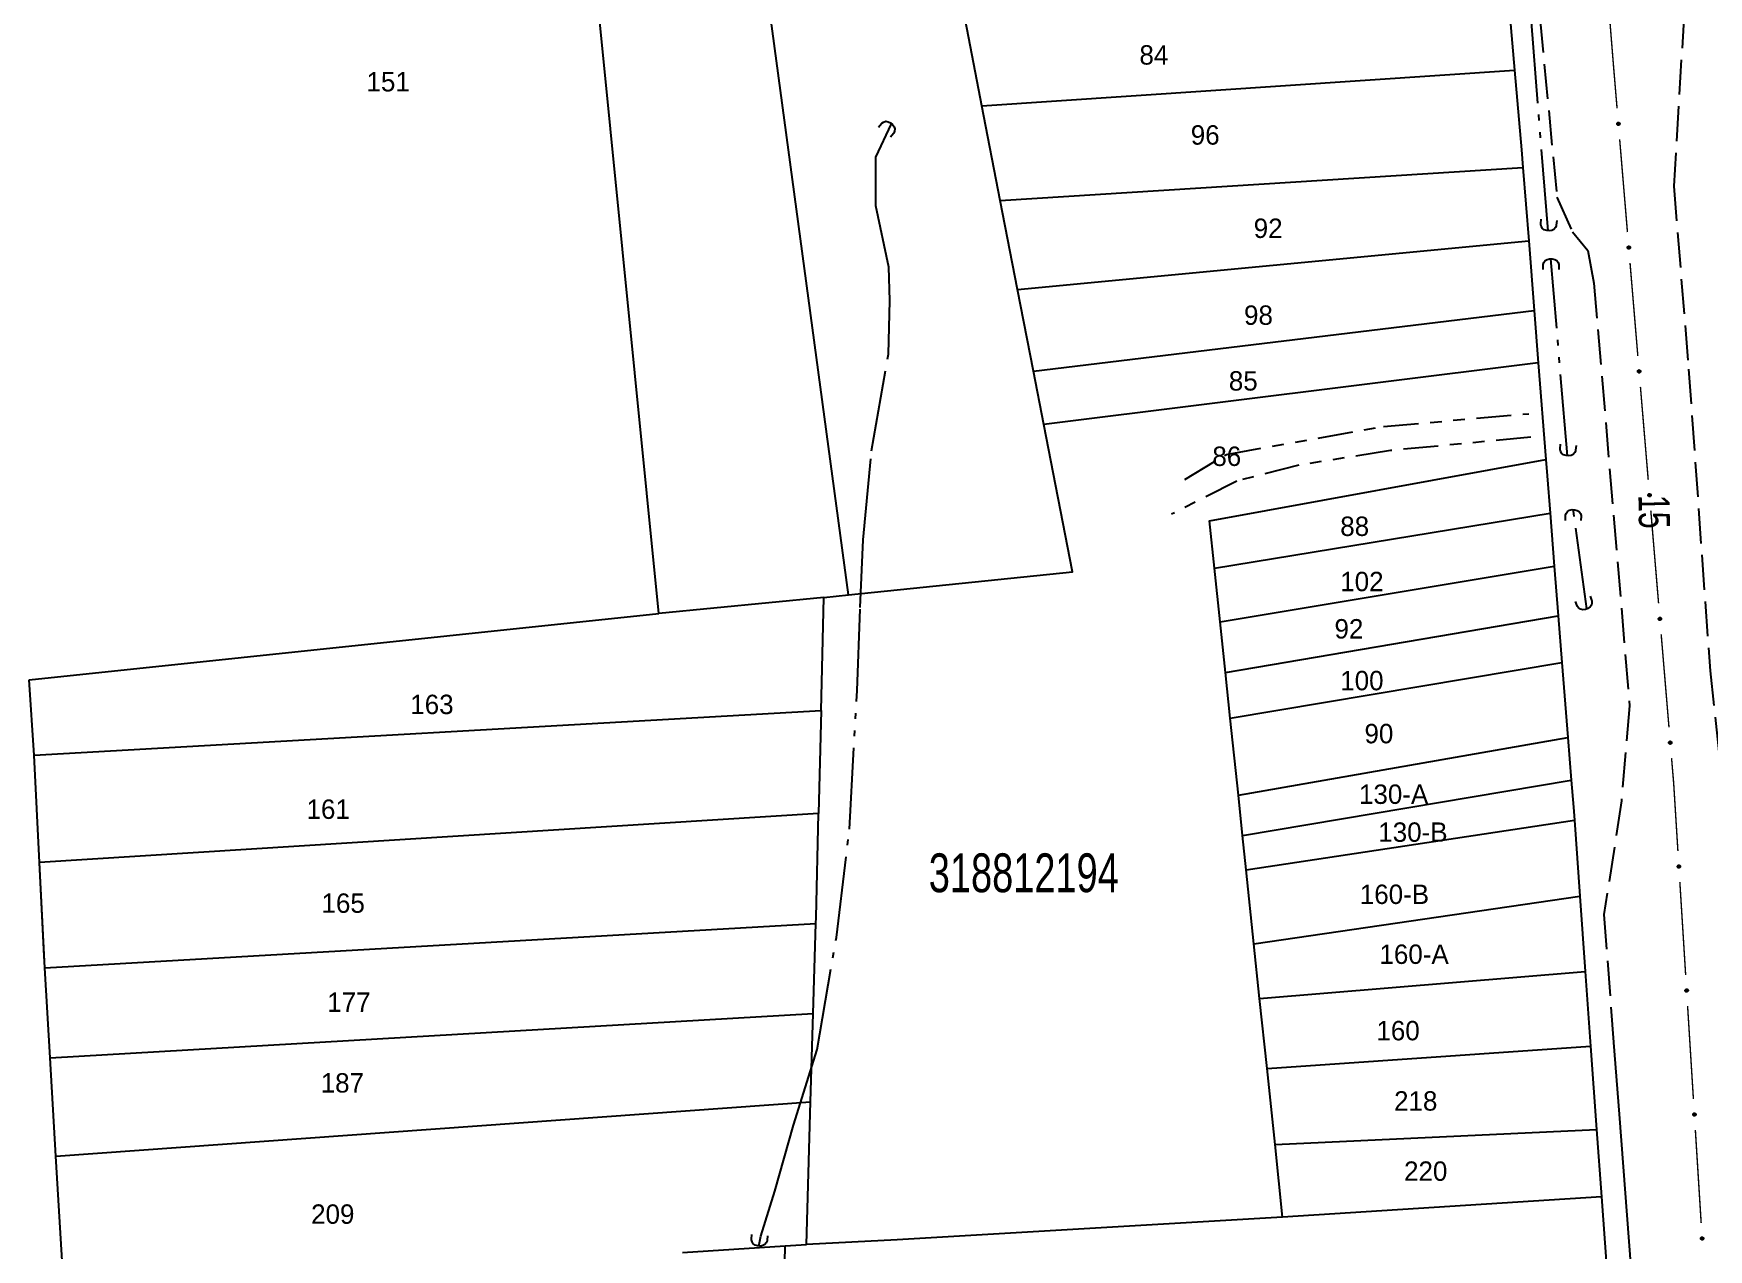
# Model space of a CAD drawing. Extents: x 201053 to 202535, y 4855063 to 4857394.
# Drawn here: x 201629.7 to 201845.4, y 4856784.9 to 4856941.5 of the extents above; entities that cross this region are included whole.
import ezdxf
from ezdxf.enums import TextEntityAlignment as Align

# ---------------------------------------------------------------- set-up
doc = ezdxf.new("R2010")
doc.units = 0
doc.header["$LTSCALE"] = 1.5
doc.header["$MEASUREMENT"] = 0
for name, pattern in [('TRACO_05', [11, 7, -1, 0.5, -1, 0.5, -1]), ('TRACO_11', [8, 3, -1, 3, -1]), ('TRACO_25', [8, 3, -1, 1, -1, 1, -1])]:
    doc.linetypes.add(name, pattern=pattern)
for name, color, linetype in [('CD_MALHA_LOTES', 7, 'CONTINUOUS'), ('CD_TXT_QUADRA', 2, 'CONTINUOUS'), ('HD-VALAS-DRENOS', 170, 'CONTINUOUS'), ('RU-QUADRA', 210, 'CONTINUOUS'), ('SV-BUEIRO-VALA', 7, 'CONTINUOUS'), ('SV-EIXO-RUA-PAV', 20, 'CONTINUOUS'), ('SV-RUA-NAO-PAV', 7, 'CONTINUOUS'), ('SV-RUA-PAVIM', 7, 'CONTINUOUS'), ('SV-TXT-RUA-PAV', 7, 'CONTINUOUS'), ('Th_NmrPort', 7, 'CONTINUOUS')]:
    doc.layers.add(name, color=color, linetype=linetype)
doc.styles.add('ARIAL', font='ARIAL.SHX')

# ---------------------------------------------------------------- blocks, each defined once
blk = doc.blocks.new('COD120', base_point=(202246.23, 4857300.32))
at = {"layer": 'SV-BUEIRO-VALA'}
blk.add_lwpolyline([(202245.23, 4857298.92), (202245.23, 4857299.503333), (202245.23, 4857299.590833), (202245.313333, 4857299.824167), (202245.48, 4857300.086667), (202245.73, 4857300.2325), (202246.063333, 4857300.32), (202246.396667, 4857300.32), (202246.73, 4857300.2325), (202246.98, 4857300.086667), (202247.146667, 4857299.824167), (202247.23, 4857299.590833), (202247.23, 4857299.503333), (202247.23, 4857298.92)], dxfattribs=at)

msp = doc.modelspace()

# ---------------------------------------------------------------- linework, layer by layer
at = {"layer": 'CD_MALHA_LOTES', "linetype": 'Continuous', "flags": 128}
for points in [[(201734.68, 4856869.2), (201715.31, 4857012.89)], [(201710.23, 4856866.78), (201696.24, 4857007.19)], [(201819.21, 4856950.73), (201820.43, 4856936.79)], [(201751.84, 4856932.19), (201749.28, 4856945.39)], [(201751.84, 4856932.19), (201820.43, 4856936.79)], [(201820.43, 4856936.79), (201821.33, 4856926.51), (201821.51, 4856924.23)], [(201754.21, 4856920.01), (201751.84, 4856932.19)], [(201754.21, 4856920.01), (201821.51, 4856924.23)], [(201821.51, 4856924.23), (201822.25, 4856914.81)], [(201756.44, 4856908.54), (201754.21, 4856920.01)], [(201756.44, 4856908.54), (201822.25, 4856914.81)], [(201822.25, 4856914.81), (201822.95, 4856905.81)], [(201758.49, 4856898), (201756.44, 4856908.54)], [(201758.49, 4856898), (201822.95, 4856905.81)], [(201822.95, 4856905.81), (201823.47, 4856899.1)], [(201759.83, 4856891.13), (201758.49, 4856898)], [(201823.47, 4856899.1), (201759.83, 4856891.13)], [(201823.47, 4856899.1), (201824.45, 4856886.62)], [(201734.68, 4856869.2), (201763.52, 4856872.15), (201759.83, 4856891.13)], [(201781.78, 4856872.64), (201781.14, 4856878.71), (201824.45, 4856886.62)], [(201824.45, 4856886.62), (201824.61, 4856884.54), (201825, 4856879.7)], [(201781.78, 4856872.64), (201825, 4856879.7)], [(201825, 4856879.7), (201825.54, 4856872.9)], [(201782.51, 4856865.73), (201781.78, 4856872.64)], [(201782.51, 4856865.73), (201825.54, 4856872.9)], [(201825.54, 4856872.9), (201826.04, 4856866.51)], [(201731.5, 4856868.87), (201734.68, 4856869.2)], [(201731.5, 4856868.87), (201710.23, 4856866.78)], [(201731.16, 4856854.28), (201731.5, 4856868.87)], [(201629.15, 4856858.23), (201710.23, 4856866.78)], [(201783.19, 4856859.2), (201782.51, 4856865.73)], [(201783.19, 4856859.2), (201826.04, 4856866.51)], [(201826.04, 4856866.51), (201826.52, 4856860.49)], [(201783.81, 4856853.3), (201783.19, 4856859.2)], [(201783.81, 4856853.3), (201826.52, 4856860.49)], [(201826.52, 4856860.49), (201827.29, 4856850.8)], [(201629.79, 4856848.56), (201629.15, 4856858.23)], [(201629.79, 4856848.56), (201731.16, 4856854.28)], [(201731.16, 4856854.28), (201730.82, 4856841.04)], [(201784.86, 4856843.37), (201783.81, 4856853.3)], [(201784.86, 4856843.37), (201827.29, 4856850.8)], [(201827.29, 4856850.8), (201827.73, 4856845.31)], [(201630.48, 4856834.73), (201629.79, 4856848.56)], [(201785.4, 4856838.2), (201784.86, 4856843.37)], [(201785.4, 4856838.2), (201827.73, 4856845.31)], [(201827.73, 4856845.31), (201828.01, 4856841.83), (201828.13, 4856840.16)], [(201730.82, 4856841.04), (201630.48, 4856834.73)], [(201730.46, 4856826.86), (201730.48, 4856827.63), (201730.82, 4856841.04)], [(201785.87, 4856833.75), (201828.13, 4856840.16)], [(201828.13, 4856840.16), (201828.83, 4856830.39)], [(201785.87, 4856833.75), (201785.4, 4856838.2)], [(201631.18, 4856821.13), (201631.04, 4856823.5), (201630.48, 4856834.73)], [(201786.87, 4856824.24), (201785.87, 4856833.75)], [(201786.87, 4856824.24), (201828.83, 4856830.39)], [(201828.83, 4856830.39), (201829.53, 4856820.66)], [(201631.18, 4856821.13), (201730.46, 4856826.86)], [(201730.12, 4856815.27), (201730.46, 4856826.86)], [(201787.6, 4856817.21), (201786.87, 4856824.24)], [(201631.87, 4856809.54), (201631.18, 4856821.13)], [(201787.6, 4856817.21), (201829.53, 4856820.66)], [(201829.53, 4856820.66), (201830.22, 4856811.06)], [(201631.87, 4856809.54), (201730.12, 4856815.27)], [(201729.78, 4856803.89), (201730.12, 4856815.27)], [(201788.55, 4856808.19), (201787.6, 4856817.21)], [(201788.55, 4856808.19), (201830.22, 4856811.06)], [(201830.22, 4856811.06), (201830.99, 4856800.3)], [(201632.62, 4856796.88), (201631.87, 4856809.54)], [(201789.58, 4856798.39), (201788.55, 4856808.19)], [(201632.62, 4856796.88), (201729.78, 4856803.89)], [(201729.24, 4856785.49), (201729.78, 4856803.89)], [(201789.58, 4856798.39), (201830.99, 4856800.3)], [(201830.99, 4856800.3), (201831.61, 4856791.63)], [(201790.56, 4856789.04), (201789.58, 4856798.39)], [(201633.61, 4856779.89), (201633.3, 4856785.55), (201632.62, 4856796.88)], [(201831.61, 4856791.63), (201790.56, 4856789.04)], [(201831.61, 4856791.63), (201833.66, 4856763.21)], [(201790.56, 4856789.04), (201740.93, 4856786.1), (201729.24, 4856785.49)], [(201713.29, 4856784.48), (201726.5, 4856785.32)], [(201726.02, 4856762.5), (201726.5, 4856785.32)], [(201726.5, 4856785.32), (201729.24, 4856785.49)]]:
    msp.add_lwpolyline(points, dxfattribs=at)
at = {"layer": 'HD-VALAS-DRENOS', "linetype": 'TRACO_05'}
for points in [[(201824.73, 4856916.1, 3.21), (201818.55, 4856994.16, 2.85)], [(201723.13, 4856785.31, 1.73), (201723.36, 4856786.58, 1.73), (201725.18, 4856792.39, 1.73), (201727.58, 4856800.86, 1.73), (201730.62, 4856810.61, 1.73), (201733.1, 4856825.04, 1.73), (201734.78, 4856838.99, 1.74), (201735.78, 4856856.87, 1.74), (201736.17, 4856867.58, 1.74), (201736.57, 4856876.27, 1.74), (201737.62, 4856887.73, 1.74), (201739.82, 4856900.22, 1.74), (201739.97, 4856907.1, 1.74), (201739.84, 4856911.39, 1.48), (201738.2, 4856919.32, 1.48), (201738.2, 4856925.57, 1.48), (201740.21, 4856929.89, 1.48)], [(201827.22, 4856887.11, 3.21), (201825.11, 4856912.5, 3.21)], [(201829.71, 4856867.38, 3.2), (201828, 4856880.17, 3.2)]]:
    msp.add_polyline3d(points, dxfattribs=at)
at = {"layer": 'RU-QUADRA', "linetype": 'Continuous', "flags": 128}
for points in [[(201819.21, 4856950.73), (201820.43, 4856936.79), (201821.33, 4856926.51), (201821.51, 4856924.23), (201822.25, 4856914.81), (201822.95, 4856905.81), (201823.47, 4856899.1), (201824.45, 4856886.62), (201824.61, 4856884.54), (201825, 4856879.7), (201825.54, 4856872.9), (201826.04, 4856866.51), (201826.52, 4856860.49), (201827.29, 4856850.8), (201827.73, 4856845.31), (201828.01, 4856841.83), (201828.13, 4856840.16), (201828.83, 4856830.39), (201829.53, 4856820.66), (201830.22, 4856811.06), (201830.99, 4856800.3), (201831.61, 4856791.63), (201833.66, 4856763.21)], [(201633.61, 4856779.89), (201632.62, 4856796.88), (201631.87, 4856809.54), (201631.18, 4856821.13), (201630.48, 4856834.73), (201629.79, 4856848.56), (201629.15, 4856858.23)]]:
    msp.add_lwpolyline(points, dxfattribs=at)
at = {"layer": 'SV-EIXO-RUA-PAV', "const_width": 0.18}
for points in [[(201832.640461, 4856943.823037), (201833.123164, 4856937.842485)], [(201833.123164, 4856937.842485), (201833.15, 4856937.51)], [(201833.15, 4856937.51), (201833.623348, 4856931.863372)], [(201833.95749, 4856927.877352), (201834.959915, 4856915.919295)], [(201835.294057, 4856911.933275), (201836.296483, 4856899.975218)], [(201836.630625, 4856895.989199), (201837.63305, 4856884.031141)], [(201837.967192, 4856880.045122), (201838.969617, 4856868.087064)], [(201839.303759, 4856864.101045), (201840.306185, 4856852.142987)], [(201840.640327, 4856848.156968), (201840.890933, 4856845.167453)], [(201840.890933, 4856845.167453), (201840.91, 4856844.94)], [(201840.91, 4856844.94), (201841.457205, 4856836.185336)], [(201841.706736, 4856832.193127), (201842.455328, 4856820.216499)], [(201842.704858, 4856816.22429), (201843.45345, 4856804.247662)], [(201843.702981, 4856800.255453), (201844.451573, 4856788.278825)]]:
    msp.add_lwpolyline(points, dxfattribs=at)
at = {"layer": 'SV-EIXO-RUA-PAV'}
for points in [[(201833.888112, 4856930.022736), (201833.925908, 4856929.991695), (201833.952043, 4856929.957288), (201833.965582, 4856929.922316), (201833.969488, 4856929.888294), (201833.969563, 4856929.853037), (201833.961797, 4856929.817474), (201833.944434, 4856929.779912), (201833.913561, 4856929.74178), (201833.876555, 4856929.717323), (201833.842979, 4856929.702215), (201833.807737, 4856929.6961), (201833.773486, 4856929.696601), (201833.736811, 4856929.705889), (201833.698918, 4856929.723857), (201833.661326, 4856929.755828), (201833.635935, 4856929.789736), (201833.623728, 4856929.823905), (201833.617804, 4856929.859375), (201833.618158, 4856929.89537), (201833.625983, 4856929.930235), (201833.644142, 4856929.968356), (201833.67619, 4856930.005041), (201833.709719, 4856930.030752), (201833.743709, 4856930.043435), (201833.77876, 4856930.048481), (201833.814121, 4856930.048987), (201833.850195, 4856930.042668), (201833.888112, 4856930.022736)], [(201835.22468, 4856914.078659), (201835.262475, 4856914.047618), (201835.28861, 4856914.013211), (201835.302149, 4856913.978239), (201835.306055, 4856913.944217), (201835.30613, 4856913.90896), (201835.298364, 4856913.873397), (201835.281001, 4856913.835835), (201835.250128, 4856913.797703), (201835.213122, 4856913.773246), (201835.179547, 4856913.758139), (201835.144304, 4856913.752023), (201835.110053, 4856913.752524), (201835.073379, 4856913.761813), (201835.035485, 4856913.77978), (201834.997893, 4856913.811751), (201834.972502, 4856913.845659), (201834.960295, 4856913.879829), (201834.954371, 4856913.915298), (201834.954726, 4856913.951293), (201834.962551, 4856913.986159), (201834.98071, 4856914.024279), (201835.012757, 4856914.060964), (201835.046287, 4856914.086675), (201835.080276, 4856914.099358), (201835.115327, 4856914.104404), (201835.150688, 4856914.10491), (201835.186762, 4856914.098591), (201835.22468, 4856914.078659)], [(201836.561247, 4856898.134582), (201836.599042, 4856898.103541), (201836.625178, 4856898.069134), (201836.638716, 4856898.034163), (201836.642622, 4856898.00014), (201836.642698, 4856897.964883), (201836.634931, 4856897.92932), (201836.617568, 4856897.891758), (201836.586696, 4856897.853626), (201836.549689, 4856897.829169), (201836.516114, 4856897.814062), (201836.480872, 4856897.807946), (201836.44662, 4856897.808447), (201836.409946, 4856897.817736), (201836.372053, 4856897.835703), (201836.334461, 4856897.867675), (201836.309069, 4856897.901582), (201836.296862, 4856897.935752), (201836.290939, 4856897.971221), (201836.291293, 4856898.007216), (201836.299118, 4856898.042082), (201836.317277, 4856898.080202), (201836.349324, 4856898.116887), (201836.382854, 4856898.142598), (201836.416843, 4856898.155282), (201836.451894, 4856898.160327), (201836.487256, 4856898.160833), (201836.523329, 4856898.154514), (201836.561247, 4856898.134582)], [(201837.897814, 4856882.190505), (201837.93561, 4856882.159464), (201837.961745, 4856882.125057), (201837.975284, 4856882.090086), (201837.979189, 4856882.056063), (201837.979265, 4856882.020806), (201837.971499, 4856881.985243), (201837.954136, 4856881.947681), (201837.923263, 4856881.909549), (201837.886257, 4856881.885092), (201837.852681, 4856881.869985), (201837.817439, 4856881.863869), (201837.783188, 4856881.86437), (201837.746513, 4856881.873659), (201837.70862, 4856881.891626), (201837.671028, 4856881.923598), (201837.645637, 4856881.957505), (201837.63343, 4856881.991675), (201837.627506, 4856882.027144), (201837.62786, 4856882.063139), (201837.635685, 4856882.098005), (201837.653844, 4856882.136125), (201837.685892, 4856882.17281), (201837.719421, 4856882.198521), (201837.75341, 4856882.211205), (201837.788462, 4856882.21625), (201837.823823, 4856882.216756), (201837.859897, 4856882.210437), (201837.897814, 4856882.190505)], [(201839.234382, 4856866.246428), (201839.272177, 4856866.215387), (201839.298312, 4856866.18098), (201839.311851, 4856866.146009), (201839.315757, 4856866.111986), (201839.315832, 4856866.076729), (201839.308066, 4856866.041166), (201839.290703, 4856866.003604), (201839.25983, 4856865.965472), (201839.222824, 4856865.941015), (201839.189249, 4856865.925908), (201839.154006, 4856865.919793), (201839.119755, 4856865.920293), (201839.083081, 4856865.929582), (201839.045187, 4856865.947549), (201839.007595, 4856865.979521), (201838.982204, 4856866.013428), (201838.969997, 4856866.047598), (201838.964073, 4856866.083067), (201838.964428, 4856866.119062), (201838.972253, 4856866.153928), (201838.990412, 4856866.192048), (201839.022459, 4856866.228733), (201839.055989, 4856866.254444), (201839.089978, 4856866.267128), (201839.125029, 4856866.272173), (201839.16039, 4856866.272679), (201839.196464, 4856866.266361), (201839.234382, 4856866.246428)], [(201840.570949, 4856850.302351), (201840.608744, 4856850.27131), (201840.63488, 4856850.236903), (201840.648418, 4856850.201932), (201840.652324, 4856850.167909), (201840.6524, 4856850.132652), (201840.644633, 4856850.097089), (201840.62727, 4856850.059528), (201840.596398, 4856850.021395), (201840.559391, 4856849.996939), (201840.525816, 4856849.981831), (201840.490574, 4856849.975716), (201840.456322, 4856849.976216), (201840.419648, 4856849.985505), (201840.381755, 4856850.003472), (201840.344163, 4856850.035444), (201840.318771, 4856850.069351), (201840.306564, 4856850.103521), (201840.300641, 4856850.13899), (201840.300995, 4856850.174986), (201840.30882, 4856850.209851), (201840.326979, 4856850.247971), (201840.359026, 4856850.284657), (201840.392556, 4856850.310367), (201840.426545, 4856850.323051), (201840.461596, 4856850.328097), (201840.496957, 4856850.328602), (201840.533031, 4856850.322284), (201840.570949, 4856850.302351)], [(201841.682873, 4856834.339499), (201841.720002, 4856834.307663), (201841.745402, 4856834.27271), (201841.758196, 4856834.237459), (201841.761379, 4856834.203361), (201841.760707, 4856834.168111), (201841.752188, 4856834.13272), (201841.734032, 4856834.095535), (201841.702358, 4856834.058066), (201841.664841, 4856834.0344), (201841.630953, 4856834.020008), (201841.595589, 4856834.014641), (201841.561356, 4856834.015868), (201841.524887, 4856834.025933), (201841.487383, 4856834.0447), (201841.450477, 4856834.077461), (201841.425811, 4856834.1119), (201841.414331, 4856834.146321), (201841.409161, 4856834.181907), (201841.410279, 4856834.217887), (201841.418841, 4856834.252579), (201841.437805, 4856834.290305), (201841.470623, 4856834.326303), (201841.50469, 4856834.351297), (201841.538941, 4856834.363257), (201841.574091, 4856834.367558), (201841.609455, 4856834.367313), (201841.645387, 4856834.360231), (201841.682873, 4856834.339499)], [(201842.680996, 4856818.370662), (201842.718124, 4856818.338826), (201842.743524, 4856818.303873), (201842.756318, 4856818.268622), (201842.759502, 4856818.234525), (201842.758829, 4856818.199274), (201842.75031, 4856818.163884), (201842.732155, 4856818.126699), (201842.70048, 4856818.08923), (201842.662964, 4856818.065563), (201842.629076, 4856818.051171), (201842.593711, 4856818.045805), (201842.559478, 4856818.047031), (201842.523009, 4856818.057096), (201842.485506, 4856818.075863), (201842.4486, 4856818.108624), (201842.423934, 4856818.143063), (201842.412454, 4856818.177484), (201842.407284, 4856818.21307), (201842.408402, 4856818.24905), (201842.416964, 4856818.283742), (201842.435927, 4856818.321468), (201842.468746, 4856818.357466), (201842.502813, 4856818.38246), (201842.537064, 4856818.39442), (201842.572214, 4856818.398721), (201842.607578, 4856818.398476), (201842.64351, 4856818.391394), (201842.680996, 4856818.370662)], [(201843.679119, 4856802.401825), (201843.716247, 4856802.36999), (201843.741647, 4856802.335036), (201843.754441, 4856802.299785), (201843.757624, 4856802.265688), (201843.756952, 4856802.230437), (201843.748433, 4856802.195047), (201843.730277, 4856802.157862), (201843.698603, 4856802.120393), (201843.661086, 4856802.096726), (201843.627198, 4856802.082334), (201843.591834, 4856802.076968), (201843.557601, 4856802.078194), (201843.521132, 4856802.088259), (201843.483628, 4856802.107026), (201843.446723, 4856802.139788), (201843.422056, 4856802.174226), (201843.410577, 4856802.208647), (201843.405406, 4856802.244234), (201843.406524, 4856802.280213), (201843.415087, 4856802.314905), (201843.43405, 4856802.352632), (201843.466868, 4856802.388629), (201843.500936, 4856802.413623), (201843.535186, 4856802.425583), (201843.570336, 4856802.429884), (201843.6057, 4856802.42964), (201843.641632, 4856802.422557), (201843.679119, 4856802.401825)], [(201844.677241, 4856786.432989), (201844.71437, 4856786.401153), (201844.73977, 4856786.366199), (201844.752563, 4856786.330949), (201844.755747, 4856786.296851), (201844.755074, 4856786.2616), (201844.746556, 4856786.22621), (201844.7284, 4856786.189025), (201844.696726, 4856786.151556), (201844.659209, 4856786.127889), (201844.625321, 4856786.113497), (201844.589957, 4856786.108131), (201844.555724, 4856786.109358), (201844.519255, 4856786.119422), (201844.481751, 4856786.138189), (201844.444845, 4856786.170951), (201844.420179, 4856786.205389), (201844.408699, 4856786.23981), (201844.403529, 4856786.275397), (201844.404647, 4856786.311376), (201844.413209, 4856786.346068), (201844.432173, 4856786.383795), (201844.464991, 4856786.419792), (201844.499058, 4856786.444786), (201844.533309, 4856786.456746), (201844.568459, 4856786.461047), (201844.603823, 4856786.460803), (201844.639755, 4856786.45372), (201844.677241, 4856786.432989)]]:
    msp.add_lwpolyline(points, close=True, dxfattribs=at)
for points in [[(201833.618158, 4856929.89537), (201833.635935, 4856929.789736)], [(201833.623067, 4856929.908531), (201833.647607, 4856929.779135)], [(201833.625983, 4856929.930235), (201833.661326, 4856929.755828)], [(201833.637894, 4856929.944007), (201833.679011, 4856929.747534)], [(201833.644142, 4856929.968356), (201833.698918, 4856929.723857)], [(201833.662011, 4856929.983), (201833.717101, 4856929.717864)], [(201833.67619, 4856930.005041), (201833.736811, 4856929.705889)], [(201833.692138, 4856930.01565), (201833.753708, 4856929.70587)], [(201833.709719, 4856930.030752), (201833.773486, 4856929.696601)], [(201833.726237, 4856930.033571), (201833.78986, 4856929.699316)], [(201833.743709, 4856930.043435), (201833.807737, 4856929.6961)], [(201833.761021, 4856930.043333), (201833.822608, 4856929.700692)], [(201833.77876, 4856930.048481), (201833.842979, 4856929.702215)], [(201833.797848, 4856930.045051), (201833.861129, 4856929.714875)], [(201833.814121, 4856930.048987), (201833.876555, 4856929.717323)], [(201833.832412, 4856930.041102), (201833.895114, 4856929.734156)], [(201833.850195, 4856930.042668), (201833.913561, 4856929.74178)], [(201833.867432, 4856930.031714), (201833.926828, 4856929.764201)], [(201833.888112, 4856930.022736), (201833.944434, 4856929.779912)], [(201833.908013, 4856930.004991), (201833.952078, 4856929.806027)], [(201833.925908, 4856929.991695), (201833.961797, 4856929.817474)], [(201833.940891, 4856929.972145), (201833.963957, 4856929.843994)], [(201833.952043, 4856929.957288), (201833.969563, 4856929.853037)], [(201834.954726, 4856913.951293), (201834.972502, 4856913.845659)], [(201834.959634, 4856913.964454), (201834.984174, 4856913.835058)], [(201834.962551, 4856913.986159), (201834.997893, 4856913.811751)], [(201834.974461, 4856913.99993), (201835.015579, 4856913.803458)], [(201834.98071, 4856914.024279), (201835.035485, 4856913.77978)], [(201834.998579, 4856914.038923), (201835.053668, 4856913.773787)], [(201835.012757, 4856914.060964), (201835.073379, 4856913.761813)], [(201835.028705, 4856914.071573), (201835.090275, 4856913.761794)], [(201835.046287, 4856914.086675), (201835.110053, 4856913.752524)], [(201835.062805, 4856914.089494), (201835.126427, 4856913.755239)], [(201835.080276, 4856914.099358), (201835.144304, 4856913.752023)], [(201835.097588, 4856914.099256), (201835.159175, 4856913.756615)], [(201835.115327, 4856914.104404), (201835.179547, 4856913.758139)], [(201835.134416, 4856914.100974), (201835.197696, 4856913.770798)], [(201835.150688, 4856914.10491), (201835.213122, 4856913.773246)], [(201835.168979, 4856914.097025), (201835.231682, 4856913.790079)], [(201835.186762, 4856914.098591), (201835.250128, 4856913.797703)], [(201835.203999, 4856914.087637), (201835.263396, 4856913.820124)], [(201835.22468, 4856914.078659), (201835.281001, 4856913.835835)], [(201835.24458, 4856914.060914), (201835.288645, 4856913.86195)], [(201835.262475, 4856914.047618), (201835.298364, 4856913.873397)], [(201835.277458, 4856914.028068), (201835.300525, 4856913.899918)], [(201835.28861, 4856914.013211), (201835.30613, 4856913.90896)], [(201836.291293, 4856898.007216), (201836.309069, 4856897.901582)], [(201836.296201, 4856898.020377), (201836.320742, 4856897.890981)], [(201836.299118, 4856898.042082), (201836.334461, 4856897.867675)], [(201836.311028, 4856898.055853), (201836.352146, 4856897.859381)], [(201836.317277, 4856898.080202), (201836.372053, 4856897.835703)], [(201836.335146, 4856898.094846), (201836.390235, 4856897.82971)], [(201836.349324, 4856898.116887), (201836.409946, 4856897.817736)], [(201836.365272, 4856898.127496), (201836.426843, 4856897.817717)], [(201836.382854, 4856898.142598), (201836.44662, 4856897.808447)], [(201836.399372, 4856898.145417), (201836.462994, 4856897.811162)], [(201836.416843, 4856898.155282), (201836.480872, 4856897.807946)], [(201836.434156, 4856898.15518), (201836.495742, 4856897.812538)], [(201836.451894, 4856898.160327), (201836.516114, 4856897.814062)], [(201836.470983, 4856898.156897), (201836.534263, 4856897.826722)], [(201836.487256, 4856898.160833), (201836.549689, 4856897.829169)], [(201836.505547, 4856898.152948), (201836.568249, 4856897.846002)], [(201836.523329, 4856898.154514), (201836.586696, 4856897.853626)], [(201836.540566, 4856898.14356), (201836.599963, 4856897.876047)], [(201836.561247, 4856898.134582), (201836.617568, 4856897.891758)], [(201836.581147, 4856898.116837), (201836.625212, 4856897.917873)], [(201836.599042, 4856898.103541), (201836.634931, 4856897.92932)], [(201836.614025, 4856898.083991), (201836.637092, 4856897.955841)], [(201836.625178, 4856898.069134), (201836.642698, 4856897.964883)], [(201837.62786, 4856882.063139), (201837.645637, 4856881.957505)], [(201837.632769, 4856882.0763), (201837.657309, 4856881.946904)], [(201837.635685, 4856882.098005), (201837.671028, 4856881.923598)], [(201837.647596, 4856882.111776), (201837.688713, 4856881.915304)], [(201837.653844, 4856882.136125), (201837.70862, 4856881.891626)], [(201837.671713, 4856882.150769), (201837.726803, 4856881.885633)], [(201837.685892, 4856882.17281), (201837.746513, 4856881.873659)], [(201837.70184, 4856882.183419), (201837.76341, 4856881.87364)], [(201837.719421, 4856882.198521), (201837.783188, 4856881.86437)], [(201837.735939, 4856882.20134), (201837.799561, 4856881.867085)], [(201837.75341, 4856882.211205), (201837.817439, 4856881.863869)], [(201837.770723, 4856882.211103), (201837.83231, 4856881.868461)], [(201837.788462, 4856882.21625), (201837.852681, 4856881.869985)], [(201837.80755, 4856882.212821), (201837.87083, 4856881.882645)], [(201837.823823, 4856882.216756), (201837.886257, 4856881.885092)], [(201837.842114, 4856882.208871), (201837.904816, 4856881.901925)], [(201837.859897, 4856882.210437), (201837.923263, 4856881.909549)], [(201837.877134, 4856882.199483), (201837.93653, 4856881.93197)], [(201837.897814, 4856882.190505), (201837.954136, 4856881.947681)], [(201837.917715, 4856882.17276), (201837.96178, 4856881.973797)], [(201837.93561, 4856882.159464), (201837.971499, 4856881.985243)], [(201837.950593, 4856882.139914), (201837.973659, 4856882.011764)], [(201837.961745, 4856882.125057), (201837.979265, 4856882.020806)], [(201838.964428, 4856866.119062), (201838.982204, 4856866.013428)], [(201838.969336, 4856866.132224), (201838.993876, 4856866.002827)], [(201838.972253, 4856866.153928), (201839.007595, 4856865.979521)], [(201838.984163, 4856866.167699), (201839.025281, 4856865.971227)], [(201838.990412, 4856866.192048), (201839.045187, 4856865.947549)], [(201839.008281, 4856866.206692), (201839.06337, 4856865.941557)], [(201839.022459, 4856866.228733), (201839.083081, 4856865.929582)], [(201839.038407, 4856866.239342), (201839.099977, 4856865.929563)], [(201839.055989, 4856866.254444), (201839.119755, 4856865.920293)], [(201839.072507, 4856866.257263), (201839.136129, 4856865.923008)], [(201839.089978, 4856866.267128), (201839.154006, 4856865.919793)], [(201839.10729, 4856866.267026), (201839.168877, 4856865.924384)], [(201839.125029, 4856866.272173), (201839.189249, 4856865.925908)], [(201839.144118, 4856866.268744), (201839.207398, 4856865.938568)], [(201839.16039, 4856866.272679), (201839.222824, 4856865.941015)], [(201839.178681, 4856866.264795), (201839.241384, 4856865.957848)], [(201839.196464, 4856866.266361), (201839.25983, 4856865.965472)], [(201839.213701, 4856866.255406), (201839.273098, 4856865.987893)], [(201839.234382, 4856866.246428), (201839.290703, 4856866.003604)], [(201839.254282, 4856866.228683), (201839.298347, 4856866.02972)], [(201839.272177, 4856866.215387), (201839.308066, 4856866.041166)], [(201839.28716, 4856866.195838), (201839.310227, 4856866.067687)], [(201839.298312, 4856866.18098), (201839.315832, 4856866.076729)], [(201840.300995, 4856850.174986), (201840.318771, 4856850.069351)], [(201840.305903, 4856850.188147), (201840.330443, 4856850.05875)], [(201840.30882, 4856850.209851), (201840.344163, 4856850.035444)], [(201840.32073, 4856850.223622), (201840.361848, 4856850.02715)], [(201840.326979, 4856850.247971), (201840.381755, 4856850.003472)], [(201840.344848, 4856850.262615), (201840.399937, 4856849.99748)], [(201840.359026, 4856850.284657), (201840.419648, 4856849.985505)], [(201840.374974, 4856850.295266), (201840.436545, 4856849.985486)], [(201840.392556, 4856850.310367), (201840.456322, 4856849.976216)], [(201840.409074, 4856850.313187), (201840.472696, 4856849.978931)], [(201840.426545, 4856850.323051), (201840.490574, 4856849.975716)], [(201840.443858, 4856850.322949), (201840.505444, 4856849.980307)], [(201840.461596, 4856850.328097), (201840.525816, 4856849.981831)], [(201840.480685, 4856850.324667), (201840.543965, 4856849.994491)], [(201840.496957, 4856850.328602), (201840.559391, 4856849.996939)], [(201840.515249, 4856850.320718), (201840.577951, 4856850.013772)], [(201840.533031, 4856850.322284), (201840.596398, 4856850.021395)], [(201840.550268, 4856850.31133), (201840.609665, 4856850.043816)], [(201840.570949, 4856850.302351), (201840.62727, 4856850.059528)], [(201840.590849, 4856850.284607), (201840.634914, 4856850.085643)], [(201840.608744, 4856850.27131), (201840.644633, 4856850.097089)], [(201840.623727, 4856850.251761), (201840.646794, 4856850.12361)], [(201840.63488, 4856850.236903), (201840.6524, 4856850.132652)], [(201841.410279, 4856834.217887), (201841.425811, 4856834.1119)], [(201841.415465, 4856834.230941), (201841.437256, 4856834.101053)], [(201841.418841, 4856834.252579), (201841.450477, 4856834.077461)], [(201841.431041, 4856834.266094), (201841.467983, 4856834.068794)], [(201841.437805, 4856834.290305), (201841.487383, 4856834.0447)], [(201841.45598, 4856834.304567), (201841.505434, 4856834.038323)], [(201841.470623, 4856834.326303), (201841.524887, 4856834.025933)], [(201841.486792, 4856834.336571), (201841.541779, 4856834.025555)], [(201841.50469, 4856834.351297), (201841.561356, 4856834.015868)], [(201841.521265, 4856834.353765), (201841.577783, 4856834.018236)], [(201841.538941, 4856834.363257), (201841.595589, 4856834.014641)], [(201841.556247, 4856834.362787), (201841.610553, 4856834.018917)], [(201841.574091, 4856834.367558), (201841.630953, 4856834.020008)], [(201841.593103, 4856834.363724), (201841.649366, 4856834.03228)], [(201841.609455, 4856834.367313), (201841.664841, 4856834.0344)], [(201841.627575, 4856834.359043), (201841.683753, 4856834.050836)], [(201841.645387, 4856834.360231), (201841.702358, 4856834.058066)], [(201841.662388, 4856834.348914), (201841.716098, 4856834.080201)], [(201841.682873, 4856834.339499), (201841.734032, 4856834.095535)], [(201841.702393, 4856834.321336), (201841.742228, 4856834.121483)], [(201841.720002, 4856834.307663), (201841.752188, 4856834.13272)], [(201841.734567, 4856834.2878), (201841.75491, 4856834.159189)], [(201841.745402, 4856834.27271), (201841.760707, 4856834.168111)], [(201842.408402, 4856818.24905), (201842.423934, 4856818.143063)], [(201842.413588, 4856818.262104), (201842.435378, 4856818.132216)], [(201842.416964, 4856818.283742), (201842.4486, 4856818.108624)], [(201842.429164, 4856818.297257), (201842.466105, 4856818.099957)], [(201842.435927, 4856818.321468), (201842.485506, 4856818.075863)], [(201842.454103, 4856818.33573), (201842.503557, 4856818.069486)], [(201842.468746, 4856818.357466), (201842.523009, 4856818.057096)], [(201842.484915, 4856818.367734), (201842.539902, 4856818.056719)], [(201842.502813, 4856818.38246), (201842.559478, 4856818.047031)], [(201842.519387, 4856818.384928), (201842.575906, 4856818.049399)], [(201842.537064, 4856818.39442), (201842.593711, 4856818.045805)], [(201842.55437, 4856818.39395), (201842.608676, 4856818.05008)], [(201842.572214, 4856818.398721), (201842.629076, 4856818.051171)], [(201842.591226, 4856818.394887), (201842.647489, 4856818.063443)], [(201842.607578, 4856818.398476), (201842.662964, 4856818.065563)], [(201842.625698, 4856818.390206), (201842.681876, 4856818.081999)], [(201842.64351, 4856818.391394), (201842.70048, 4856818.08923)], [(201842.66051, 4856818.380077), (201842.71422, 4856818.111364)], [(201842.680996, 4856818.370662), (201842.732155, 4856818.126699)], [(201842.700515, 4856818.352499), (201842.740351, 4856818.152646)], [(201842.718124, 4856818.338826), (201842.75031, 4856818.163884)], [(201842.73269, 4856818.318964), (201842.753033, 4856818.190352)], [(201842.743524, 4856818.303873), (201842.758829, 4856818.199274)], [(201843.406524, 4856802.280213), (201843.422056, 4856802.174226)], [(201843.41171, 4856802.293267), (201843.433501, 4856802.16338)], [(201843.415087, 4856802.314905), (201843.446723, 4856802.139788)], [(201843.427287, 4856802.328421), (201843.464228, 4856802.131121)], [(201843.43405, 4856802.352632), (201843.483628, 4856802.107026)], [(201843.452226, 4856802.366893), (201843.50168, 4856802.100649)], [(201843.466868, 4856802.388629), (201843.521132, 4856802.088259)], [(201843.483038, 4856802.398897), (201843.538024, 4856802.087882)], [(201843.500936, 4856802.413623), (201843.557601, 4856802.078194)], [(201843.51751, 4856802.416091), (201843.574029, 4856802.080562)], [(201843.535186, 4856802.425583), (201843.591834, 4856802.076968)], [(201843.552493, 4856802.425114), (201843.606799, 4856802.081243)], [(201843.570336, 4856802.429884), (201843.627198, 4856802.082334)], [(201843.589348, 4856802.42605), (201843.645612, 4856802.094606)], [(201843.6057, 4856802.42964), (201843.661086, 4856802.096726)], [(201843.62382, 4856802.421369), (201843.679999, 4856802.113162)], [(201843.641632, 4856802.422557), (201843.698603, 4856802.120393)], [(201843.658633, 4856802.41124), (201843.712343, 4856802.142527)], [(201843.679119, 4856802.401825), (201843.730277, 4856802.157862)], [(201843.698638, 4856802.383662), (201843.738473, 4856802.183809)], [(201843.716247, 4856802.36999), (201843.748433, 4856802.195047)], [(201843.730812, 4856802.350127), (201843.751156, 4856802.221516)], [(201843.741647, 4856802.335036), (201843.756952, 4856802.230437)], [(201844.404647, 4856786.311376), (201844.420179, 4856786.205389)], [(201844.409833, 4856786.324431), (201844.431623, 4856786.194543)], [(201844.413209, 4856786.346068), (201844.444845, 4856786.170951)], [(201844.425409, 4856786.359584), (201844.462351, 4856786.162284)], [(201844.432173, 4856786.383795), (201844.481751, 4856786.138189)], [(201844.450348, 4856786.398057), (201844.499802, 4856786.131812)], [(201844.464991, 4856786.419792), (201844.519255, 4856786.119422)], [(201844.48116, 4856786.43006), (201844.536147, 4856786.119045)], [(201844.499058, 4856786.444786), (201844.555724, 4856786.109358)], [(201844.515632, 4856786.447254), (201844.572151, 4856786.111725)], [(201844.533309, 4856786.456746), (201844.589957, 4856786.108131)], [(201844.550615, 4856786.456277), (201844.604921, 4856786.112406)], [(201844.568459, 4856786.461047), (201844.625321, 4856786.113497)], [(201844.587471, 4856786.457213), (201844.643734, 4856786.125769)], [(201844.603823, 4856786.460803), (201844.659209, 4856786.127889)], [(201844.621943, 4856786.452532), (201844.678121, 4856786.144325)], [(201844.639755, 4856786.45372), (201844.696726, 4856786.151556)], [(201844.656756, 4856786.442403), (201844.710465, 4856786.17369)], [(201844.677241, 4856786.432989), (201844.7284, 4856786.189025)], [(201844.696761, 4856786.414826), (201844.736596, 4856786.214972)], [(201844.71437, 4856786.401153), (201844.746556, 4856786.22621)], [(201844.728935, 4856786.38129), (201844.749278, 4856786.252679)], [(201844.73977, 4856786.366199), (201844.755074, 4856786.2616)]]:
    msp.add_lwpolyline(points, dxfattribs=at)
at = {"layer": 'SV-RUA-NAO-PAV', "linetype": 'TRACO_25'}
for points in [[(201777.95, 4856884.05, 2.92), (201783.34, 4856887.29, 3.2), (201803.57, 4856890.89, 3.23), (201822.26, 4856892.53, 3.25)], [(201822.54, 4856889.49, 3.25), (201804.43, 4856887.79, 3.25), (201792.64, 4856885.9, 3.25), (201784.66, 4856883.86, 3.26), (201776.27, 4856879.57, 3.26)]]:
    msp.add_polyline3d(points, dxfattribs=at)
at = {"layer": 'SV-RUA-PAVIM', "linetype": 'TRACO_11'}
for points in [[(201838.17, 4857050.94, 3.16), (201837.13, 4857047.42, 3.12), (201841.96, 4856948.38, 3.09), (201842.25, 4856944.12, 3.09), (201840.93, 4856921.84, 2.87), (201842.83, 4856898.27, 2.96), (201845.6, 4856859.41, 3.3), (201847.26, 4856844.22, 3.49), (201848.85, 4856828.46, 3.49), (201850.1, 4856812.63, 3.49)], [(201808.83, 4857044.79, 2.79), (201814.17, 4857043.12, 2.85), (201815.77, 4857040.83, 2.66), (201815.93, 4857038.93, 2.68), (201823.68, 4856943.55, 2.38), (201825.88, 4856920.42, 2.5), (201827.87, 4856915.97, 2.73), (201829.87, 4856913.55, 2.76), (201830.65, 4856909.34, 2.75), (201835.24, 4856854.88, 2.79), (201834.19, 4856842.64, 3.01), (201831.93, 4856828.03, 3.36), (201833.18, 4856811.51, 3.36)]]:
    msp.add_polyline3d(points, dxfattribs=at)
at = {"layer": 'SV-RUA-PAVIM', "linetype": 'Continuous'}
msp.add_polyline3d([(201833.18, 4856811.51, 3.36), (201833.88, 4856802.29, 3.36), (201836.62, 4856766.09, 4.97), (201840.92, 4856711.69, 5.78)], dxfattribs=at)

# ---------------------------------------------------------------- block references
at = {"layer": 'SV-BUEIRO-VALA'}
for p, rotation in [((201740.21, 4856929.89, 1.48), 320), ((201824.73, 4856916.1, 2.75), 175), ((201827.22, 4856887.11, 2.75), 175), ((201828, 4856880.17, 2.75), 359), ((201829.71, 4856867.38, 2.75), 201), ((201723.13, 4856785.31, 1.46), 176)]:
    msp.add_blockref('COD120', p, dxfattribs=dict(at, rotation=rotation))
msp.add_blockref('COD120', (201825.11, 4856912.5, 2.75), dxfattribs=at)

# ---------------------------------------------------------------- texts
at = {"layer": 'CD_TXT_QUADRA', "style": 'ARIAL', "width": 0.7}
msp.add_text('318812194', height=5, dxfattribs=at).set_placement((201745, 4856830.89))
at = {"layer": 'SV-TXT-RUA-PAV', "style": 'ARIAL', "width": 0.7}
msp.add_text('15', height=4, rotation=271, dxfattribs=at).set_placement((201836.37, 4856882.04))
at = {"layer": 'Th_NmrPort', "color": 1}
for s, p in [('84', (201772.123333, 4856938.75)), ('151', (201672.598559, 4856935.292248)), ('96', (201778.733333, 4856928.44)), ('92', (201786.836042, 4856916.417858)), ('98', (201785.590786, 4856905.227748)), ('85', (201783.634526, 4856896.758452)), ('86', (201781.510786, 4856887.047748)), ('88', (201797.979639, 4856878.03056)), ('102', (201797.979639, 4856870.91056)), ('92', (201797.239639, 4856864.82056)), ('100', (201797.979639, 4856858.15056)), ('163', (201678.238559, 4856855.082248)), ('90', (201801.099639, 4856851.32056)), ('130-A', (201800.394285, 4856843.513874)), ('161', (201664.878559, 4856841.582248)), ('130-B', (201802.879639, 4856838.63056)), ('165', (201666.808559, 4856829.482248)), ('160-B', (201800.499639, 4856830.62056)), ('160-A', (201803.029639, 4856822.90056)), ('177', (201667.548559, 4856816.722248)), ('160', (201802.636042, 4856813.057858)), ('187', (201666.701957, 4856806.328526)), ('218', (201804.909522, 4856804.002275)), ('220', (201806.196042, 4856794.957858)), ('209', (201665.468559, 4856789.422248))]:
    msp.add_text(s, height=2.5, dxfattribs=at).set_placement(p, align=Align.MIDDLE_LEFT)

doc.saveas('drawing.dxf')
